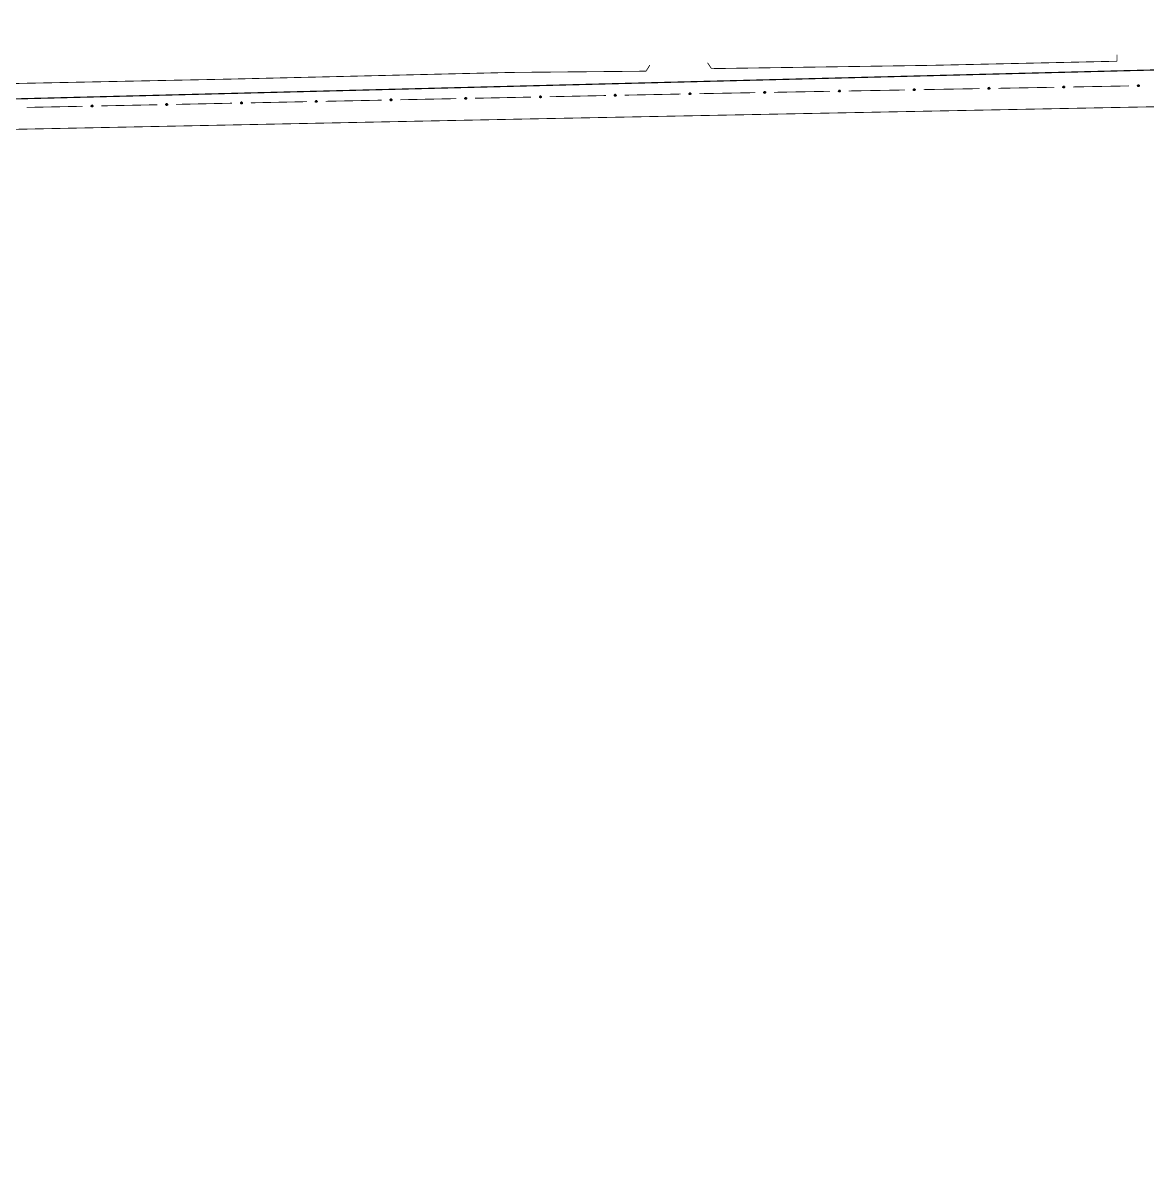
# Model space of a CAD drawing. Extents: x 203640 to 206998, y 4842129 to 4844379.
# Drawn here: x 204256.2 to 204496.9, y 4844127.8 to 4844370.8 of the extents above; entities that cross this region are included whole.
import ezdxf

# ---------------------------------------------------------------- set-up
doc = ezdxf.new("R2010")
doc.units = 0
doc.header["$LTSCALE"] = 1.5
doc.header["$MEASUREMENT"] = 0
for name, color, linetype in [('LM-LIM-SETOR-FISCAL', 7, 'CONTINUOUS'), ('SV-EIXO-RUA-PAV', 20, 'CONTINUOUS'), ('SV-RUA-PAVIM-S-GUIA-C-GUIA', 7, 'CONTINUOUS')]:
    doc.layers.add(name, color=color, linetype=linetype)
doc.linetypes.add('Limite', pattern='A,20,-3,[130,ltypeshp.shx,S=6.35,R=0,X=0,Y=0],-3,20', length=46)

msp = doc.modelspace()

# ---------------------------------------------------------------- linework, layer by layer
at = {"layer": 'LM-LIM-SETOR-FISCAL', "linetype": 'Limite', "ltscale": 0.1}
msp.add_lwpolyline([(204386.27, 4843269.09, 0.25, 0.25, 0), (204360.48, 4843290.61, 0.25, 0.25, 0), (204333.1, 4843314.33, 0.25, 0.25, 0), (204303.81, 4843341.71, 0.25, 0.25, 0), (204232.78, 4843413.44, 0.25, 0.25, 0), (204175.36, 4843367.2, 0.25, 0.25, 0), (204109.71, 4843437.19, 0.25, 0.25, 0), (204166.18, 4843494.71, 0.25, 0.25, 0), (203909.26, 4843763, 0.25, 0.25, 0), (203912.44, 4843785.51, 0.25, 0.25, 0), (203913.05, 4843789.79, 0.25, 0.25, 0), (203877.62, 4843867.46, 0.25, 0.25, 0), (203794.15, 4843988.66, 0.25, 0.25, 0), (203701.31, 4844063.01, 0.25, 0.25, 0), (203641.86, 4844130.76, 0.25, 0.25, 0), (203713.59, 4844207.44, 0.25, 0.25, 0), (203797.37, 4844285.88, 0.25, 0.25, 0), (203881.13, 4844344.97, 0.25, 0.25, 0), (204891.87, 4844370.63, 0.25, 0.25, 0)], format="xyseb", dxfattribs=at)
at = {"layer": 'SV-EIXO-RUA-PAV', "const_width": 0.18}
for points in [[(204492.97, 4844357.23), (204480.98, 4844357.01)], [(204365, 4844354.84), (204353, 4844354.59)], [(204380.99, 4844355.17), (204369, 4844354.92)], [(204396.99, 4844355.49), (204384.99, 4844355.25)], [(204412.99, 4844355.79), (204400.99, 4844355.57)], [(204428.99, 4844356.08), (204416.99, 4844355.86)], [(204444.98, 4844356.36), (204432.98, 4844356.15)], [(204460.98, 4844356.65), (204448.98, 4844356.44)], [(204476.98, 4844356.94), (204464.98, 4844356.72)], [(204269.02, 4844352.87), (204257.02, 4844352.63)], [(204285.01, 4844353.2), (204273.02, 4844352.96)], [(204301.01, 4844353.53), (204289.01, 4844353.28)], [(204317.01, 4844353.86), (204305.01, 4844353.61)], [(204333, 4844354.18), (204321.01, 4844353.94)], [(204349, 4844354.51), (204337, 4844354.27)]]:
    msp.add_lwpolyline(points, dxfattribs=at)
at = {"layer": 'SV-EIXO-RUA-PAV'}
for points in [[(204495.12, 4844357.15), (204495.09, 4844357.12), (204495.05, 4844357.09), (204495.02, 4844357.08), (204494.98, 4844357.08), (204494.95, 4844357.08), (204494.91, 4844357.09), (204494.87, 4844357.11), (204494.84, 4844357.15), (204494.82, 4844357.19), (204494.8, 4844357.22), (204494.8, 4844357.26), (204494.8, 4844357.29), (204494.81, 4844357.33), (204494.83, 4844357.36), (204494.87, 4844357.4), (204494.9, 4844357.42), (204494.94, 4844357.43), (204494.98, 4844357.43), (204495.01, 4844357.43), (204495.05, 4844357.42), (204495.08, 4844357.4), (204495.12, 4844357.37), (204495.14, 4844357.33), (204495.15, 4844357.3), (204495.15, 4844357.26), (204495.15, 4844357.23), (204495.14, 4844357.19), (204495.12, 4844357.15)], [(204367.14, 4844354.77), (204367.11, 4844354.74), (204367.07, 4844354.71), (204367.04, 4844354.7), (204367, 4844354.7), (204366.97, 4844354.7), (204366.93, 4844354.71), (204366.9, 4844354.73), (204366.86, 4844354.77), (204366.84, 4844354.8), (204366.83, 4844354.84), (204366.82, 4844354.87), (204366.82, 4844354.91), (204366.84, 4844354.94), (204366.86, 4844354.98), (204366.89, 4844355.02), (204366.93, 4844355.04), (204366.96, 4844355.05), (204367, 4844355.05), (204367.03, 4844355.05), (204367.07, 4844355.04), (204367.1, 4844355.02), (204367.14, 4844354.99), (204367.16, 4844354.95), (204367.17, 4844354.92), (204367.18, 4844354.88), (204367.17, 4844354.85), (204367.17, 4844354.81), (204367.14, 4844354.77)], [(204383.14, 4844355.1), (204383.11, 4844355.07), (204383.07, 4844355.04), (204383.03, 4844355.03), (204383, 4844355.03), (204382.96, 4844355.03), (204382.93, 4844355.04), (204382.89, 4844355.06), (204382.86, 4844355.09), (204382.84, 4844355.13), (204382.82, 4844355.17), (204382.82, 4844355.2), (204382.82, 4844355.24), (204382.83, 4844355.27), (204382.85, 4844355.31), (204382.89, 4844355.34), (204382.92, 4844355.37), (204382.96, 4844355.38), (204382.99, 4844355.38), (204383.03, 4844355.38), (204383.06, 4844355.37), (204383.1, 4844355.35), (204383.14, 4844355.31), (204383.16, 4844355.28), (204383.17, 4844355.24), (204383.17, 4844355.21), (204383.17, 4844355.17), (204383.16, 4844355.14), (204383.14, 4844355.1)], [(204399.14, 4844355.43), (204399.1, 4844355.39), (204399.07, 4844355.37), (204399.03, 4844355.36), (204399, 4844355.36), (204398.96, 4844355.36), (204398.93, 4844355.37), (204398.89, 4844355.39), (204398.85, 4844355.42), (204398.83, 4844355.46), (204398.82, 4844355.49), (204398.82, 4844355.53), (204398.82, 4844355.56), (204398.83, 4844355.6), (204398.85, 4844355.64), (204398.88, 4844355.67), (204398.92, 4844355.69), (204398.95, 4844355.7), (204398.99, 4844355.71), (204399.03, 4844355.71), (204399.06, 4844355.7), (204399.1, 4844355.68), (204399.13, 4844355.64), (204399.16, 4844355.61), (204399.17, 4844355.57), (204399.17, 4844355.54), (204399.17, 4844355.5), (204399.16, 4844355.47), (204399.14, 4844355.43)], [(204415.13, 4844355.72), (204415.1, 4844355.68), (204415.06, 4844355.66), (204415.03, 4844355.65), (204414.99, 4844355.64), (204414.96, 4844355.65), (204414.92, 4844355.66), (204414.89, 4844355.68), (204414.85, 4844355.71), (204414.83, 4844355.75), (204414.82, 4844355.78), (204414.81, 4844355.82), (204414.82, 4844355.85), (204414.83, 4844355.89), (204414.85, 4844355.93), (204414.88, 4844355.96), (204414.92, 4844355.98), (204414.95, 4844355.99), (204414.99, 4844356), (204415.02, 4844355.99), (204415.06, 4844355.98), (204415.09, 4844355.96), (204415.13, 4844355.93), (204415.15, 4844355.89), (204415.16, 4844355.86), (204415.17, 4844355.82), (204415.16, 4844355.79), (204415.16, 4844355.75), (204415.13, 4844355.72)], [(204431.13, 4844356), (204431.1, 4844355.97), (204431.06, 4844355.94), (204431.03, 4844355.93), (204430.99, 4844355.93), (204430.96, 4844355.93), (204430.92, 4844355.94), (204430.88, 4844355.96), (204430.85, 4844356), (204430.83, 4844356.04), (204430.81, 4844356.07), (204430.81, 4844356.11), (204430.81, 4844356.14), (204430.82, 4844356.18), (204430.84, 4844356.21), (204430.88, 4844356.25), (204430.91, 4844356.27), (204430.95, 4844356.28), (204430.99, 4844356.28), (204431.02, 4844356.28), (204431.06, 4844356.27), (204431.09, 4844356.25), (204431.13, 4844356.22), (204431.15, 4844356.18), (204431.16, 4844356.15), (204431.16, 4844356.11), (204431.16, 4844356.08), (204431.15, 4844356.04), (204431.13, 4844356)], [(204447.13, 4844356.29), (204447.09, 4844356.26), (204447.06, 4844356.23), (204447.02, 4844356.22), (204446.99, 4844356.22), (204446.95, 4844356.22), (204446.92, 4844356.23), (204446.88, 4844356.25), (204446.85, 4844356.28), (204446.82, 4844356.32), (204446.81, 4844356.36), (204446.81, 4844356.39), (204446.81, 4844356.43), (204446.82, 4844356.46), (204446.84, 4844356.5), (204446.88, 4844356.54), (204446.91, 4844356.56), (204446.95, 4844356.57), (204446.98, 4844356.57), (204447.02, 4844356.57), (204447.05, 4844356.56), (204447.09, 4844356.54), (204447.12, 4844356.5), (204447.15, 4844356.47), (204447.16, 4844356.43), (204447.16, 4844356.4), (204447.16, 4844356.36), (204447.15, 4844356.33), (204447.13, 4844356.29)], [(204463.13, 4844356.58), (204463.09, 4844356.54), (204463.06, 4844356.52), (204463.02, 4844356.51), (204462.99, 4844356.51), (204462.95, 4844356.51), (204462.92, 4844356.52), (204462.88, 4844356.54), (204462.84, 4844356.57), (204462.82, 4844356.61), (204462.81, 4844356.65), (204462.8, 4844356.68), (204462.81, 4844356.71), (204462.82, 4844356.75), (204462.84, 4844356.79), (204462.87, 4844356.82), (204462.91, 4844356.85), (204462.94, 4844356.86), (204462.98, 4844356.86), (204463.02, 4844356.86), (204463.05, 4844356.85), (204463.09, 4844356.83), (204463.12, 4844356.79), (204463.15, 4844356.76), (204463.16, 4844356.72), (204463.16, 4844356.69), (204463.16, 4844356.65), (204463.15, 4844356.62), (204463.13, 4844356.58)], [(204479.12, 4844356.87), (204479.09, 4844356.83), (204479.05, 4844356.81), (204479.02, 4844356.8), (204478.98, 4844356.79), (204478.95, 4844356.8), (204478.91, 4844356.81), (204478.88, 4844356.83), (204478.84, 4844356.86), (204478.82, 4844356.9), (204478.81, 4844356.93), (204478.8, 4844356.97), (204478.8, 4844357), (204478.82, 4844357.04), (204478.84, 4844357.07), (204478.87, 4844357.11), (204478.91, 4844357.13), (204478.94, 4844357.14), (204478.98, 4844357.15), (204479.01, 4844357.14), (204479.05, 4844357.13), (204479.08, 4844357.11), (204479.12, 4844357.08), (204479.14, 4844357.04), (204479.15, 4844357.01), (204479.16, 4844356.97), (204479.15, 4844356.94), (204479.15, 4844356.9), (204479.12, 4844356.87)], [(204271.16, 4844352.81), (204271.13, 4844352.77), (204271.09, 4844352.75), (204271.06, 4844352.74), (204271.02, 4844352.73), (204270.99, 4844352.74), (204270.95, 4844352.75), (204270.92, 4844352.77), (204270.88, 4844352.8), (204270.86, 4844352.84), (204270.85, 4844352.87), (204270.84, 4844352.91), (204270.84, 4844352.94), (204270.86, 4844352.98), (204270.88, 4844353.01), (204270.91, 4844353.05), (204270.95, 4844353.07), (204270.98, 4844353.08), (204271.02, 4844353.09), (204271.05, 4844353.08), (204271.09, 4844353.07), (204271.12, 4844353.05), (204271.16, 4844353.02), (204271.18, 4844352.98), (204271.19, 4844352.95), (204271.2, 4844352.91), (204271.19, 4844352.88), (204271.19, 4844352.84), (204271.16, 4844352.81)], [(204287.16, 4844353.13), (204287.13, 4844353.1), (204287.09, 4844353.08), (204287.05, 4844353.06), (204287.02, 4844353.06), (204286.99, 4844353.06), (204286.95, 4844353.07), (204286.91, 4844353.09), (204286.88, 4844353.13), (204286.86, 4844353.17), (204286.84, 4844353.2), (204286.84, 4844353.24), (204286.84, 4844353.27), (204286.85, 4844353.31), (204286.87, 4844353.34), (204286.91, 4844353.38), (204286.94, 4844353.4), (204286.98, 4844353.41), (204287.01, 4844353.41), (204287.05, 4844353.41), (204287.08, 4844353.4), (204287.12, 4844353.38), (204287.16, 4844353.35), (204287.18, 4844353.31), (204287.19, 4844353.28), (204287.19, 4844353.24), (204287.19, 4844353.21), (204287.18, 4844353.17), (204287.16, 4844353.13)], [(204303.16, 4844353.46), (204303.12, 4844353.43), (204303.09, 4844353.4), (204303.05, 4844353.39), (204303.02, 4844353.39), (204302.98, 4844353.39), (204302.95, 4844353.4), (204302.91, 4844353.42), (204302.87, 4844353.45), (204302.85, 4844353.49), (204302.84, 4844353.53), (204302.84, 4844353.56), (204302.84, 4844353.6), (204302.85, 4844353.63), (204302.87, 4844353.67), (204302.9, 4844353.71), (204302.94, 4844353.73), (204302.97, 4844353.74), (204303.01, 4844353.74), (204303.05, 4844353.74), (204303.08, 4844353.73), (204303.12, 4844353.71), (204303.15, 4844353.68), (204303.18, 4844353.64), (204303.19, 4844353.61), (204303.19, 4844353.57), (204303.19, 4844353.53), (204303.18, 4844353.5), (204303.16, 4844353.46)], [(204319.15, 4844353.79), (204319.12, 4844353.75), (204319.08, 4844353.73), (204319.05, 4844353.72), (204319.01, 4844353.72), (204318.98, 4844353.72), (204318.94, 4844353.73), (204318.91, 4844353.75), (204318.87, 4844353.78), (204318.85, 4844353.82), (204318.84, 4844353.86), (204318.83, 4844353.89), (204318.83, 4844353.93), (204318.85, 4844353.96), (204318.87, 4844354), (204318.9, 4844354.03), (204318.94, 4844354.06), (204318.97, 4844354.07), (204319.01, 4844354.07), (204319.04, 4844354.07), (204319.08, 4844354.06), (204319.11, 4844354.04), (204319.15, 4844354), (204319.17, 4844353.97), (204319.18, 4844353.93), (204319.19, 4844353.9), (204319.18, 4844353.86), (204319.18, 4844353.83), (204319.15, 4844353.79)], [(204335.15, 4844354.12), (204335.12, 4844354.08), (204335.08, 4844354.06), (204335.04, 4844354.05), (204335.01, 4844354.05), (204334.98, 4844354.05), (204334.94, 4844354.06), (204334.9, 4844354.08), (204334.87, 4844354.11), (204334.85, 4844354.15), (204334.83, 4844354.18), (204334.83, 4844354.22), (204334.83, 4844354.25), (204334.84, 4844354.29), (204334.86, 4844354.33), (204334.9, 4844354.36), (204334.93, 4844354.38), (204334.97, 4844354.39), (204335, 4844354.4), (204335.04, 4844354.4), (204335.07, 4844354.39), (204335.11, 4844354.36), (204335.15, 4844354.33), (204335.17, 4844354.3), (204335.18, 4844354.26), (204335.18, 4844354.23), (204335.18, 4844354.19), (204335.17, 4844354.15), (204335.15, 4844354.12)], [(204351.15, 4844354.45), (204351.11, 4844354.41), (204351.08, 4844354.39), (204351.04, 4844354.37), (204351.01, 4844354.37), (204350.97, 4844354.37), (204350.94, 4844354.38), (204350.9, 4844354.4), (204350.86, 4844354.44), (204350.84, 4844354.48), (204350.83, 4844354.51), (204350.83, 4844354.55), (204350.83, 4844354.58), (204350.84, 4844354.62), (204350.86, 4844354.65), (204350.89, 4844354.69), (204350.93, 4844354.71), (204350.96, 4844354.72), (204351, 4844354.73), (204351.04, 4844354.72), (204351.07, 4844354.71), (204351.11, 4844354.69), (204351.14, 4844354.66), (204351.17, 4844354.62), (204351.18, 4844354.59), (204351.18, 4844354.55), (204351.18, 4844354.52), (204351.17, 4844354.48), (204351.15, 4844354.45)]]:
    msp.add_lwpolyline(points, close=True, dxfattribs=at)
for points in [[(204495.14, 4844357.33), (204494.8, 4844357.29)], [(204495.14, 4844357.31), (204494.8, 4844357.27)], [(204495.15, 4844357.3), (204494.8, 4844357.26)], [(204495.15, 4844357.28), (204494.8, 4844357.24)], [(204495.15, 4844357.26), (204494.8, 4844357.22)], [(204495.12, 4844357.37), (204494.81, 4844357.33)], [(204495.13, 4844357.35), (204494.81, 4844357.31)], [(204495.15, 4844357.24), (204494.81, 4844357.2)], [(204495.08, 4844357.4), (204494.83, 4844357.36)], [(204495.1, 4844357.38), (204494.83, 4844357.34)], [(204495.06, 4844357.41), (204494.86, 4844357.38)], [(204495.05, 4844357.42), (204494.87, 4844357.4)], [(204495.02, 4844357.43), (204494.89, 4844357.41)], [(204495.01, 4844357.43), (204494.9, 4844357.42)], [(204367.16, 4844354.95), (204366.82, 4844354.91)], [(204367.17, 4844354.92), (204366.82, 4844354.87)], [(204367.16, 4844354.93), (204366.83, 4844354.89)], [(204367.17, 4844354.9), (204366.83, 4844354.86)], [(204367.18, 4844354.88), (204366.83, 4844354.84)], [(204367.14, 4844354.99), (204366.84, 4844354.94)], [(204367.15, 4844354.97), (204366.84, 4844354.93)], [(204367.17, 4844354.86), (204366.84, 4844354.82)], [(204367.17, 4844354.85), (204366.84, 4844354.8)], [(204367.12, 4844355), (204366.85, 4844354.96)], [(204367.16, 4844354.83), (204366.85, 4844354.78)], [(204367.1, 4844355.02), (204366.86, 4844354.98)], [(204367.17, 4844354.81), (204366.86, 4844354.77)], [(204367.08, 4844355.03), (204366.88, 4844355)], [(204367.07, 4844355.04), (204366.89, 4844355.02)], [(204367.05, 4844355.04), (204366.91, 4844355.03)], [(204367.03, 4844355.05), (204366.93, 4844355.04)], [(204383.16, 4844355.28), (204382.82, 4844355.24)], [(204383.16, 4844355.26), (204382.82, 4844355.22)], [(204383.17, 4844355.24), (204382.82, 4844355.2)], [(204383.17, 4844355.23), (204382.82, 4844355.19)], [(204383.17, 4844355.21), (204382.82, 4844355.17)], [(204383.14, 4844355.31), (204382.83, 4844355.27)], [(204383.14, 4844355.3), (204382.83, 4844355.26)], [(204383.17, 4844355.19), (204382.83, 4844355.15)], [(204383.17, 4844355.17), (204382.84, 4844355.13)], [(204383.1, 4844355.35), (204382.85, 4844355.31)], [(204383.11, 4844355.33), (204382.85, 4844355.29)], [(204383.16, 4844355.16), (204382.85, 4844355.11)], [(204383.16, 4844355.14), (204382.86, 4844355.09)], [(204383.08, 4844355.36), (204382.88, 4844355.33)], [(204383.15, 4844355.12), (204382.88, 4844355.08)], [(204383.06, 4844355.37), (204382.89, 4844355.34)], [(204383.14, 4844355.1), (204382.89, 4844355.06)], [(204383.04, 4844355.37), (204382.91, 4844355.36)], [(204383.03, 4844355.38), (204382.92, 4844355.37)], [(204383.12, 4844355.08), (204382.92, 4844355.05)], [(204383.11, 4844355.07), (204382.93, 4844355.04)], [(204383.09, 4844355.05), (204382.96, 4844355.04)], [(204383.07, 4844355.04), (204382.96, 4844355.03)], [(204399.16, 4844355.61), (204398.82, 4844355.56)], [(204399.16, 4844355.59), (204398.82, 4844355.55)], [(204399.17, 4844355.57), (204398.82, 4844355.53)], [(204399.16, 4844355.55), (204398.82, 4844355.51)], [(204399.17, 4844355.54), (204398.82, 4844355.49)], [(204399.13, 4844355.64), (204398.83, 4844355.6)], [(204399.14, 4844355.62), (204398.83, 4844355.58)], [(204399.16, 4844355.52), (204398.83, 4844355.47)], [(204399.17, 4844355.5), (204398.83, 4844355.46)], [(204399.11, 4844355.66), (204398.84, 4844355.62)], [(204399.1, 4844355.68), (204398.85, 4844355.64)], [(204399.16, 4844355.48), (204398.85, 4844355.44)], [(204399.16, 4844355.47), (204398.85, 4844355.42)], [(204399.07, 4844355.68), (204398.87, 4844355.65)], [(204399.06, 4844355.7), (204398.88, 4844355.67)], [(204399.15, 4844355.45), (204398.88, 4844355.41)], [(204399.14, 4844355.43), (204398.89, 4844355.39)], [(204399.04, 4844355.7), (204398.91, 4844355.68)], [(204399.03, 4844355.71), (204398.92, 4844355.69)], [(204399.12, 4844355.41), (204398.92, 4844355.38)], [(204399.1, 4844355.39), (204398.93, 4844355.37)], [(204399.08, 4844355.38), (204398.95, 4844355.36)], [(204399.07, 4844355.37), (204398.96, 4844355.36)], [(204415.16, 4844355.86), (204414.81, 4844355.82)], [(204415.15, 4844355.89), (204414.82, 4844355.85)], [(204415.15, 4844355.88), (204414.82, 4844355.84)], [(204415.16, 4844355.84), (204414.82, 4844355.8)], [(204415.17, 4844355.82), (204414.82, 4844355.78)], [(204415.13, 4844355.93), (204414.83, 4844355.89)], [(204415.14, 4844355.91), (204414.83, 4844355.87)], [(204415.16, 4844355.81), (204414.83, 4844355.76)], [(204415.16, 4844355.79), (204414.83, 4844355.75)], [(204415.11, 4844355.95), (204414.84, 4844355.91)], [(204415.16, 4844355.77), (204414.84, 4844355.73)], [(204415.09, 4844355.96), (204414.85, 4844355.93)], [(204415.16, 4844355.75), (204414.85, 4844355.71)], [(204415.07, 4844355.97), (204414.87, 4844355.94)], [(204415.14, 4844355.74), (204414.87, 4844355.7)], [(204415.06, 4844355.98), (204414.88, 4844355.96)], [(204415.13, 4844355.72), (204414.89, 4844355.68)], [(204415.04, 4844355.99), (204414.91, 4844355.97)], [(204415.11, 4844355.7), (204414.91, 4844355.67)], [(204415.02, 4844355.99), (204414.92, 4844355.98)], [(204415.1, 4844355.68), (204414.92, 4844355.66)], [(204415.08, 4844355.67), (204414.95, 4844355.65)], [(204415.06, 4844355.66), (204414.96, 4844355.65)], [(204431.15, 4844356.18), (204430.81, 4844356.14)], [(204431.15, 4844356.17), (204430.81, 4844356.12)], [(204431.16, 4844356.15), (204430.81, 4844356.11)], [(204431.16, 4844356.13), (204430.81, 4844356.09)], [(204431.16, 4844356.11), (204430.81, 4844356.07)], [(204431.13, 4844356.22), (204430.82, 4844356.18)], [(204431.14, 4844356.2), (204430.82, 4844356.16)], [(204431.16, 4844356.09), (204430.83, 4844356.05)], [(204431.16, 4844356.08), (204430.83, 4844356.04)], [(204431.09, 4844356.25), (204430.84, 4844356.21)], [(204431.11, 4844356.23), (204430.84, 4844356.2)], [(204431.15, 4844356.06), (204430.84, 4844356.02)], [(204431.15, 4844356.04), (204430.85, 4844356)], [(204431.07, 4844356.26), (204430.87, 4844356.23)], [(204431.14, 4844356.02), (204430.87, 4844355.98)], [(204431.06, 4844356.27), (204430.88, 4844356.25)], [(204431.13, 4844356), (204430.88, 4844355.96)], [(204431.03, 4844356.28), (204430.9, 4844356.26)], [(204431.02, 4844356.28), (204430.91, 4844356.27)], [(204431.11, 4844355.99), (204430.91, 4844355.95)], [(204431.1, 4844355.97), (204430.92, 4844355.94)], [(204431.08, 4844355.96), (204430.95, 4844355.94)], [(204431.06, 4844355.94), (204430.96, 4844355.93)], [(204447.15, 4844356.47), (204446.81, 4844356.43)], [(204447.15, 4844356.45), (204446.81, 4844356.41)], [(204447.16, 4844356.43), (204446.81, 4844356.39)], [(204447.16, 4844356.42), (204446.81, 4844356.38)], [(204447.16, 4844356.4), (204446.81, 4844356.36)], [(204447.12, 4844356.5), (204446.82, 4844356.46)], [(204447.13, 4844356.49), (204446.82, 4844356.45)], [(204447.16, 4844356.38), (204446.82, 4844356.34)], [(204447.16, 4844356.36), (204446.82, 4844356.32)], [(204447.09, 4844356.54), (204446.84, 4844356.5)], [(204447.1, 4844356.52), (204446.84, 4844356.48)], [(204447.15, 4844356.35), (204446.84, 4844356.3)], [(204447.15, 4844356.33), (204446.85, 4844356.28)], [(204447.07, 4844356.55), (204446.87, 4844356.52)], [(204447.14, 4844356.31), (204446.87, 4844356.27)], [(204447.05, 4844356.56), (204446.88, 4844356.54)], [(204447.13, 4844356.29), (204446.88, 4844356.25)], [(204447.03, 4844356.56), (204446.9, 4844356.55)], [(204447.02, 4844356.57), (204446.91, 4844356.56)], [(204447.11, 4844356.27), (204446.91, 4844356.24)], [(204447.09, 4844356.26), (204446.92, 4844356.23)], [(204447.07, 4844356.24), (204446.94, 4844356.23)], [(204447.06, 4844356.23), (204446.95, 4844356.22)], [(204463.16, 4844356.72), (204462.8, 4844356.68)], [(204463.15, 4844356.76), (204462.81, 4844356.71)], [(204463.15, 4844356.74), (204462.81, 4844356.7)], [(204463.15, 4844356.7), (204462.81, 4844356.67)], [(204463.16, 4844356.69), (204462.81, 4844356.65)], [(204463.12, 4844356.79), (204462.82, 4844356.75)], [(204463.13, 4844356.77), (204462.82, 4844356.73)], [(204463.15, 4844356.67), (204462.82, 4844356.63)], [(204463.16, 4844356.65), (204462.82, 4844356.61)], [(204463.1, 4844356.81), (204462.83, 4844356.77)], [(204463.09, 4844356.83), (204462.84, 4844356.79)], [(204463.15, 4844356.63), (204462.84, 4844356.59)], [(204463.15, 4844356.62), (204462.84, 4844356.57)], [(204463.06, 4844356.83), (204462.86, 4844356.81)], [(204463.14, 4844356.6), (204462.86, 4844356.56)], [(204463.05, 4844356.85), (204462.87, 4844356.82)], [(204463.13, 4844356.58), (204462.88, 4844356.54)], [(204463.03, 4844356.85), (204462.9, 4844356.83)], [(204463.02, 4844356.86), (204462.91, 4844356.85)], [(204463.11, 4844356.56), (204462.91, 4844356.53)], [(204463.09, 4844356.54), (204462.92, 4844356.52)], [(204463.07, 4844356.53), (204462.94, 4844356.52)], [(204463.06, 4844356.52), (204462.95, 4844356.51)], [(204479.14, 4844357.04), (204478.8, 4844357)], [(204479.15, 4844357.01), (204478.8, 4844356.97)], [(204479.14, 4844357.03), (204478.81, 4844356.99)], [(204479.15, 4844356.99), (204478.81, 4844356.95)], [(204479.16, 4844356.97), (204478.81, 4844356.93)], [(204479.12, 4844357.08), (204478.82, 4844357.04)], [(204479.13, 4844357.06), (204478.82, 4844357.02)], [(204479.15, 4844356.95), (204478.82, 4844356.91)], [(204479.15, 4844356.94), (204478.82, 4844356.9)], [(204479.1, 4844357.09), (204478.83, 4844357.06)], [(204479.14, 4844356.92), (204478.83, 4844356.88)], [(204479.08, 4844357.11), (204478.84, 4844357.07)], [(204479.15, 4844356.9), (204478.84, 4844356.86)], [(204479.06, 4844357.12), (204478.86, 4844357.09)], [(204479.13, 4844356.89), (204478.86, 4844356.84)], [(204479.05, 4844357.13), (204478.87, 4844357.11)], [(204479.12, 4844356.87), (204478.88, 4844356.83)], [(204479.03, 4844357.14), (204478.9, 4844357.12)], [(204479.1, 4844356.85), (204478.9, 4844356.82)], [(204479.01, 4844357.14), (204478.91, 4844357.13)], [(204479.09, 4844356.83), (204478.91, 4844356.81)], [(204479.07, 4844356.82), (204478.94, 4844356.8)], [(204479.05, 4844356.81), (204478.95, 4844356.8)], [(204495.15, 4844357.23), (204494.82, 4844357.19)], [(204495.14, 4844357.21), (204494.83, 4844357.17)], [(204495.14, 4844357.19), (204494.84, 4844357.15)], [(204495.13, 4844357.17), (204494.86, 4844357.13)], [(204495.12, 4844357.15), (204494.87, 4844357.11)], [(204495.1, 4844357.13), (204494.9, 4844357.1)], [(204495.09, 4844357.12), (204494.91, 4844357.09)], [(204495.07, 4844357.1), (204494.94, 4844357.09)], [(204495.05, 4844357.09), (204494.95, 4844357.08)], [(204271.18, 4844352.98), (204270.84, 4844352.94)], [(204271.19, 4844352.95), (204270.84, 4844352.91)], [(204271.18, 4844352.97), (204270.85, 4844352.93)], [(204271.19, 4844352.93), (204270.85, 4844352.89)], [(204271.2, 4844352.91), (204270.85, 4844352.87)], [(204271.16, 4844353.02), (204270.86, 4844352.98)], [(204271.17, 4844353), (204270.86, 4844352.96)], [(204271.19, 4844352.9), (204270.86, 4844352.85)], [(204271.19, 4844352.88), (204270.86, 4844352.84)], [(204271.14, 4844353.04), (204270.87, 4844353)], [(204271.18, 4844352.86), (204270.87, 4844352.82)], [(204271.12, 4844353.05), (204270.88, 4844353.01)], [(204271.19, 4844352.84), (204270.88, 4844352.8)], [(204271.1, 4844353.06), (204270.9, 4844353.03)], [(204271.17, 4844352.83), (204270.9, 4844352.78)], [(204271.09, 4844353.07), (204270.91, 4844353.05)], [(204271.16, 4844352.81), (204270.92, 4844352.77)], [(204271.07, 4844353.08), (204270.93, 4844353.06)], [(204271.14, 4844352.79), (204270.94, 4844352.76)], [(204271.05, 4844353.08), (204270.95, 4844353.07)], [(204271.13, 4844352.77), (204270.95, 4844352.75)], [(204271.11, 4844352.76), (204270.98, 4844352.74)], [(204271.09, 4844352.75), (204270.99, 4844352.74)], [(204287.18, 4844353.31), (204286.84, 4844353.27)], [(204287.18, 4844353.3), (204286.84, 4844353.25)], [(204287.19, 4844353.28), (204286.84, 4844353.24)], [(204287.19, 4844353.26), (204286.84, 4844353.22)], [(204287.19, 4844353.24), (204286.84, 4844353.2)], [(204287.16, 4844353.35), (204286.85, 4844353.31)], [(204287.16, 4844353.33), (204286.85, 4844353.29)], [(204287.19, 4844353.22), (204286.85, 4844353.18)], [(204287.19, 4844353.21), (204286.86, 4844353.17)], [(204287.12, 4844353.38), (204286.87, 4844353.34)], [(204287.13, 4844353.36), (204286.87, 4844353.32)], [(204287.18, 4844353.19), (204286.87, 4844353.15)], [(204287.18, 4844353.17), (204286.88, 4844353.13)], [(204287.1, 4844353.39), (204286.9, 4844353.36)], [(204287.17, 4844353.15), (204286.9, 4844353.11)], [(204287.08, 4844353.4), (204286.91, 4844353.38)], [(204287.16, 4844353.13), (204286.91, 4844353.09)], [(204287.06, 4844353.41), (204286.93, 4844353.39)], [(204287.05, 4844353.41), (204286.94, 4844353.4)], [(204287.14, 4844353.12), (204286.94, 4844353.08)], [(204287.13, 4844353.1), (204286.95, 4844353.07)], [(204287.11, 4844353.09), (204286.98, 4844353.07)], [(204287.09, 4844353.08), (204286.99, 4844353.06)], [(204303.18, 4844353.64), (204302.84, 4844353.6)], [(204303.18, 4844353.62), (204302.84, 4844353.58)], [(204303.19, 4844353.61), (204302.84, 4844353.56)], [(204303.18, 4844353.59), (204302.84, 4844353.55)], [(204303.19, 4844353.57), (204302.84, 4844353.53)], [(204303.15, 4844353.68), (204302.85, 4844353.63)], [(204303.16, 4844353.66), (204302.85, 4844353.62)], [(204303.18, 4844353.55), (204302.85, 4844353.51)], [(204303.19, 4844353.53), (204302.85, 4844353.49)], [(204303.13, 4844353.69), (204302.86, 4844353.65)], [(204303.12, 4844353.71), (204302.87, 4844353.67)], [(204303.18, 4844353.52), (204302.87, 4844353.47)], [(204303.18, 4844353.5), (204302.87, 4844353.45)], [(204303.09, 4844353.72), (204302.89, 4844353.69)], [(204303.08, 4844353.73), (204302.9, 4844353.71)], [(204303.17, 4844353.48), (204302.9, 4844353.44)], [(204303.16, 4844353.46), (204302.91, 4844353.42)], [(204303.06, 4844353.73), (204302.93, 4844353.72)], [(204303.05, 4844353.74), (204302.94, 4844353.73)], [(204303.14, 4844353.44), (204302.94, 4844353.41)], [(204303.12, 4844353.43), (204302.95, 4844353.4)], [(204303.1, 4844353.41), (204302.97, 4844353.4)], [(204303.09, 4844353.4), (204302.98, 4844353.39)], [(204319.17, 4844353.97), (204318.83, 4844353.93)], [(204319.18, 4844353.93), (204318.83, 4844353.89)], [(204319.17, 4844353.95), (204318.84, 4844353.91)], [(204319.18, 4844353.92), (204318.84, 4844353.88)], [(204319.19, 4844353.9), (204318.84, 4844353.86)], [(204319.15, 4844354), (204318.85, 4844353.96)], [(204319.16, 4844353.99), (204318.85, 4844353.94)], [(204319.18, 4844353.88), (204318.85, 4844353.84)], [(204319.18, 4844353.86), (204318.85, 4844353.82)], [(204319.13, 4844354.02), (204318.86, 4844353.98)], [(204319.17, 4844353.84), (204318.86, 4844353.8)], [(204319.11, 4844354.04), (204318.87, 4844354)], [(204319.18, 4844353.83), (204318.87, 4844353.78)], [(204319.09, 4844354.04), (204318.89, 4844354.02)], [(204319.16, 4844353.81), (204318.89, 4844353.77)], [(204319.08, 4844354.06), (204318.9, 4844354.03)], [(204319.15, 4844353.79), (204318.91, 4844353.75)], [(204319.06, 4844354.06), (204318.92, 4844354.05)], [(204319.13, 4844353.77), (204318.93, 4844353.74)], [(204319.04, 4844354.07), (204318.94, 4844354.06)], [(204319.12, 4844353.75), (204318.94, 4844353.73)], [(204319.1, 4844353.74), (204318.97, 4844353.73)], [(204319.08, 4844353.73), (204318.98, 4844353.72)], [(204335.17, 4844354.3), (204334.83, 4844354.25)], [(204335.17, 4844354.28), (204334.83, 4844354.24)], [(204335.18, 4844354.26), (204334.83, 4844354.22)], [(204335.18, 4844354.24), (204334.83, 4844354.2)], [(204335.18, 4844354.23), (204334.83, 4844354.18)], [(204335.15, 4844354.33), (204334.84, 4844354.29)], [(204335.15, 4844354.31), (204334.84, 4844354.27)], [(204335.18, 4844354.21), (204334.84, 4844354.16)], [(204335.18, 4844354.19), (204334.85, 4844354.15)], [(204335.11, 4844354.36), (204334.86, 4844354.33)], [(204335.12, 4844354.35), (204334.86, 4844354.31)], [(204335.17, 4844354.17), (204334.86, 4844354.13)], [(204335.17, 4844354.15), (204334.87, 4844354.11)], [(204335.09, 4844354.37), (204334.89, 4844354.34)], [(204335.16, 4844354.14), (204334.89, 4844354.1)], [(204335.07, 4844354.39), (204334.9, 4844354.36)], [(204335.15, 4844354.12), (204334.9, 4844354.08)], [(204335.05, 4844354.39), (204334.92, 4844354.37)], [(204335.04, 4844354.4), (204334.93, 4844354.38)], [(204335.13, 4844354.1), (204334.93, 4844354.07)], [(204335.12, 4844354.08), (204334.94, 4844354.06)], [(204335.1, 4844354.07), (204334.97, 4844354.05)], [(204335.08, 4844354.06), (204334.98, 4844354.05)], [(204351.17, 4844354.62), (204350.83, 4844354.58)], [(204351.17, 4844354.61), (204350.83, 4844354.56)], [(204351.18, 4844354.59), (204350.83, 4844354.55)], [(204351.17, 4844354.57), (204350.83, 4844354.53)], [(204351.18, 4844354.55), (204350.83, 4844354.51)], [(204351.14, 4844354.66), (204350.84, 4844354.62)], [(204351.15, 4844354.64), (204350.84, 4844354.6)], [(204351.17, 4844354.53), (204350.84, 4844354.49)], [(204351.18, 4844354.52), (204350.84, 4844354.48)], [(204351.12, 4844354.67), (204350.85, 4844354.64)], [(204351.11, 4844354.69), (204350.86, 4844354.65)], [(204351.17, 4844354.5), (204350.86, 4844354.46)], [(204351.17, 4844354.48), (204350.86, 4844354.44)], [(204351.08, 4844354.7), (204350.88, 4844354.67)], [(204351.07, 4844354.71), (204350.89, 4844354.69)], [(204351.16, 4844354.47), (204350.89, 4844354.42)], [(204351.15, 4844354.45), (204350.9, 4844354.4)], [(204351.05, 4844354.72), (204350.92, 4844354.7)], [(204351.04, 4844354.72), (204350.93, 4844354.71)], [(204351.13, 4844354.43), (204350.93, 4844354.4)], [(204351.11, 4844354.41), (204350.94, 4844354.38)], [(204351.09, 4844354.4), (204350.96, 4844354.38)], [(204351.08, 4844354.39), (204350.97, 4844354.37)], [(204367.15, 4844354.79), (204366.88, 4844354.75)], [(204367.14, 4844354.77), (204366.9, 4844354.73)], [(204367.12, 4844354.75), (204366.92, 4844354.72)], [(204367.11, 4844354.74), (204366.93, 4844354.71)], [(204367.09, 4844354.72), (204366.96, 4844354.71)], [(204367.07, 4844354.71), (204366.97, 4844354.7)]]:
    msp.add_lwpolyline(points, dxfattribs=at)
at = {"layer": 'SV-RUA-PAVIM-S-GUIA-C-GUIA', "const_width": 0.18}
for points in [[(204402.76, 4844362.2), (204403.59, 4844360.93)], [(204450.65, 4844361.63), (204490.38, 4844362.51)], [(204300.72, 4844358.69), (204360.51, 4844360.11)], [(204360.51, 4844360.11), (204389.6, 4844360.38)], [(204389.6, 4844360.38), (204390.4, 4844361.68)], [(204403.63, 4844360.93), (204450.65, 4844361.63)], [(204221.41, 4844357.07), (204300.72, 4844358.69)], [(204488.43, 4844352.58), (204365.79, 4844350.19)], [(204554.59, 4844353.85), (204488.43, 4844352.58)], [(204365.79, 4844350.19), (204209.37, 4844347.03)]]:
    msp.add_lwpolyline(points, dxfattribs=at)
at = {"layer": 'SV-RUA-PAVIM-S-GUIA-C-GUIA', "linetype": 'Continuous', "const_width": 0.18}
msp.add_lwpolyline([(204490.38, 4844362.51), (204490.39, 4844363.93)], dxfattribs=at)

doc.saveas('drawing.dxf')
